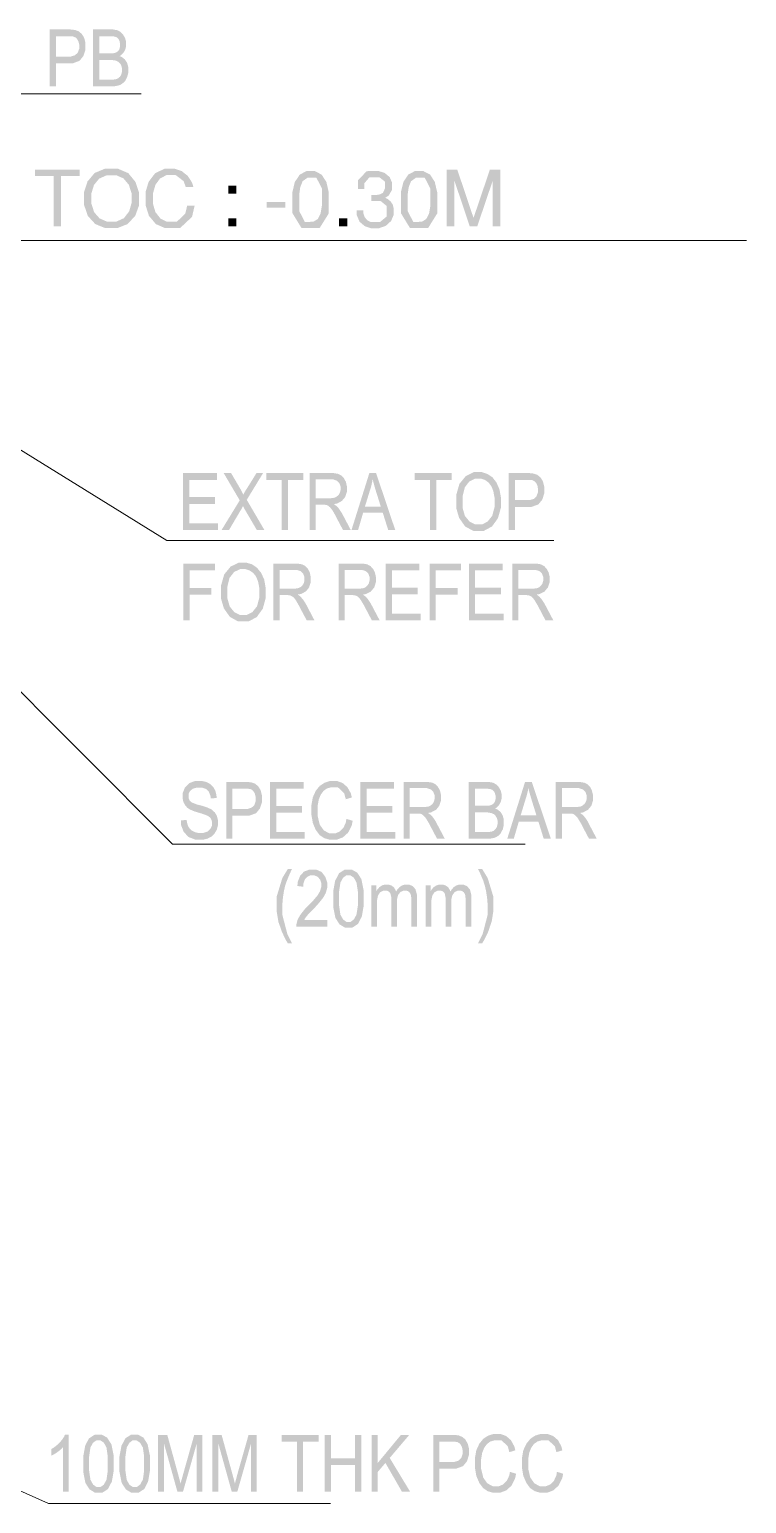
# Model space of a CAD drawing. Header units: millimetres. Extents: x 51.5 to 74.8, y 0.8 to 17.2.
# Drawn here: x 63.86 to 64.849, y 11.835 to 13.869 of the extents above; entities that cross this region are included whole.
import ezdxf

# ---------------------------------------------------------------- set-up
doc = ezdxf.new("R2010")
doc.units = ezdxf.units.MM
doc.layers.add('PDF_Geomertry', color=7, linetype='Continuous')
doc.layers.add('PDF_Solid Fills', color=7, linetype='Continuous')

msp = doc.modelspace()

# ---------------------------------------------------------------- hatches: boundary and pattern name
at = {"layer": 'PDF_Solid Fills', "transparency": 33554559}
h = msp.add_hatch(color=256, dxfattribs=at)
h.paths.add_polyline_path([(63.8877, 13.7906), (63.8877, 13.8691), (63.912, 13.8691), (63.9162, 13.8691), (63.9226, 13.8684), (63.9247, 13.8676), (63.9275, 13.8666), (63.9319, 13.8629), (63.9336, 13.8601), (63.9352, 13.8573), (63.9369, 13.8505), (63.9369, 13.8465), (63.9369, 13.8412), (63.9341, 13.8326), (63.9315, 13.8293), (63.9287, 13.8259), (63.9194, 13.8224), (63.9127, 13.8224), (63.8962, 13.8224), (63.8962, 13.7906)])
h.paths.add_polyline_path([(63.8962, 13.8318), (63.9129, 13.8318), (63.9169, 13.8318), (63.9226, 13.8336), (63.9244, 13.8354), (63.9263, 13.8372), (63.9282, 13.8424), (63.9282, 13.8461), (63.9282, 13.8484), (63.9272, 13.8524), (63.9263, 13.8541), (63.9254, 13.8558), (63.9233, 13.858), (63.9219, 13.8586), (63.9207, 13.8593), (63.9161, 13.8598), (63.9127, 13.8598), (63.8962, 13.8598)])
h = msp.add_hatch(color=256, dxfattribs=at)
h.paths.add_polyline_path([(63.9475, 13.7906), (63.9475, 13.8691), (63.9716, 13.8691), (63.9752, 13.8691), (63.9811, 13.868), (63.9833, 13.8669), (63.9854, 13.8656), (63.9888, 13.8622), (63.9902, 13.8597), (63.9916, 13.8573), (63.993, 13.852), (63.993, 13.8491), (63.993, 13.8463), (63.9919, 13.8415), (63.9907, 13.8394), (63.9895, 13.8372), (63.9862, 13.8337), (63.984, 13.8323), (63.9868, 13.8313), (63.9912, 13.8279), (63.9927, 13.8255), (63.9944, 13.823), (63.9961, 13.8169), (63.9961, 13.8134), (63.9961, 13.8098), (63.9945, 13.8036), (63.9932, 13.8009), (63.9916, 13.7981), (63.9877, 13.7943), (63.9854, 13.793), (63.9829, 13.7919), (63.9762, 13.7906), (63.9719, 13.7906)])
h.paths.add_polyline_path([(63.9559, 13.7999), (63.972, 13.7999), (63.9747, 13.7999), (63.9786, 13.8004), (63.9798, 13.8008), (63.9816, 13.8016), (63.9844, 13.8038), (63.9854, 13.8054), (63.9863, 13.807), (63.9873, 13.8111), (63.9873, 13.8134), (63.9873, 13.8156), (63.9863, 13.8194), (63.9855, 13.8209), (63.9845, 13.8224), (63.982, 13.8247), (63.9805, 13.8254), (63.979, 13.8262), (63.9741, 13.8269), (63.9708, 13.8269), (63.9559, 13.8269)])
h.paths.add_polyline_path([(63.9559, 13.8361), (63.97, 13.8361), (63.9726, 13.8361), (63.9765, 13.8365), (63.9777, 13.8369), (63.9794, 13.8374), (63.9819, 13.8393), (63.9829, 13.8406), (63.9837, 13.8419), (63.9845, 13.8455), (63.9845, 13.8479), (63.9845, 13.8499), (63.9838, 13.8534), (63.983, 13.8549), (63.9822, 13.8563), (63.98, 13.8583), (63.9786, 13.8587), (63.9773, 13.8593), (63.9725, 13.8598), (63.9688, 13.8598), (63.9559, 13.8598)])
for points in [[(63.929, 13.6669), (63.9033, 13.6669), (63.9033, 13.5974), (63.8932, 13.5974), (63.8932, 13.6669), (63.8673, 13.6669), (63.8673, 13.6759), (63.929, 13.6759)], [(64.0876, 13.6262), (64.084, 13.6106), (64.0675, 13.5951), (64.0544, 13.5951), (64.0466, 13.5951), (64.034, 13.6006), (64.0293, 13.6063), (64.0245, 13.6119), (64.0198, 13.6268), (64.0198, 13.6359), (64.0198, 13.6447), (64.0241, 13.659), (64.0284, 13.6647), (64.0332, 13.6709), (64.0462, 13.677), (64.0545, 13.677), (64.0601, 13.677), (64.0697, 13.6738), (64.0737, 13.6705), (64.0779, 13.6673), (64.084, 13.6579), (64.0859, 13.6516), (64.0754, 13.6516), (64.0723, 13.6599), (64.0616, 13.6681), (64.0541, 13.6681), (64.0487, 13.6681), (64.04, 13.6637), (64.0366, 13.6591), (64.0334, 13.6547), (64.0301, 13.6429), (64.0301, 13.6354), (64.0301, 13.6284), (64.0334, 13.6172), (64.0369, 13.6127), (64.0402, 13.6084), (64.049, 13.604), (64.0544, 13.604), (64.0632, 13.604), (64.0747, 13.6151), (64.0773, 13.6262)], [(64.3623, 13.6186), (64.3623, 13.6134), (64.3587, 13.6048), (64.355, 13.6015), (64.3513, 13.5981), (64.3418, 13.5948), (64.3359, 13.5948), (64.3309, 13.5948), (64.3225, 13.5977), (64.3191, 13.6005), (64.3152, 13.6038), (64.3112, 13.6133), (64.3112, 13.6195), (64.3202, 13.6195), (64.3202, 13.6161), (64.3222, 13.6102), (64.3241, 13.6079), (64.3261, 13.6056), (64.3311, 13.6033), (64.3341, 13.6033), (64.3433, 13.6033), (64.3526, 13.6111), (64.3526, 13.6188), (64.3526, 13.6256), (64.3443, 13.6324), (64.3361, 13.6324), (64.3351, 13.6324), (64.3327, 13.6324), (64.3315, 13.6324), (64.3315, 13.6405), (64.3365, 13.6405), (64.3432, 13.6415), (64.345, 13.6424), (64.3475, 13.6438), (64.3501, 13.6494), (64.3501, 13.6536), (64.3501, 13.6593), (64.3427, 13.6651), (64.3355, 13.6651), (64.3288, 13.6651), (64.3219, 13.657), (64.3218, 13.649), (64.3129, 13.649), (64.3132, 13.6612), (64.325, 13.6736), (64.3363, 13.6737), (64.3415, 13.6738), (64.3501, 13.6711), (64.3534, 13.6681), (64.3568, 13.6654), (64.3601, 13.6577), (64.3601, 13.653), (64.3601, 13.648), (64.3554, 13.6399), (64.3507, 13.6369), (64.3538, 13.6354), (64.3583, 13.6316), (64.3597, 13.6295), (64.3611, 13.6274), (64.3623, 13.622)], [(64.5094, 13.5974), (64.499, 13.5974), (64.499, 13.6606), (64.4776, 13.5974), (64.4673, 13.5974), (64.4459, 13.6611), (64.4459, 13.5974), (64.4355, 13.5974), (64.4355, 13.6759), (64.45, 13.6759), (64.4725, 13.6091), (64.4951, 13.6759), (64.5094, 13.6759)], [(64.0716, 13.1786), (64.0716, 13.257), (64.1182, 13.257), (64.1182, 13.2477), (64.0801, 13.2477), (64.0801, 13.2238), (64.1158, 13.2238), (64.1158, 13.2145), (64.0801, 13.2145), (64.0801, 13.1879), (64.1197, 13.1879), (64.1197, 13.1786)], [(64.1248, 13.1786), (64.1498, 13.2194), (64.1277, 13.257), (64.1379, 13.257), (64.1497, 13.2369), (64.1515, 13.2338), (64.154, 13.229), (64.1547, 13.2273), (64.1558, 13.2294), (64.1584, 13.2338), (64.16, 13.2362), (64.1729, 13.257), (64.182, 13.257), (64.1595, 13.2201), (64.1838, 13.1786), (64.1733, 13.1786), (64.157, 13.2065), (64.1563, 13.2077), (64.1551, 13.2102), (64.1544, 13.2116), (64.1533, 13.2095), (64.1518, 13.2068), (64.1512, 13.2059), (64.1351, 13.1786)], [(64.2079, 13.1786), (64.2079, 13.2477), (64.1866, 13.2477), (64.1866, 13.257), (64.2376, 13.257), (64.2376, 13.2477), (64.2163, 13.2477), (64.2163, 13.1786)], [(64.4126, 13.1786), (64.4126, 13.2477), (64.3913, 13.2477), (64.3913, 13.257), (64.4423, 13.257), (64.4423, 13.2477), (64.4211, 13.2477), (64.4211, 13.1786)], [(64.072, 13.0537), (64.072, 13.1322), (64.1155, 13.1322), (64.1155, 13.1229), (64.0805, 13.1229), (64.0805, 13.0986), (64.1108, 13.0986), (64.1108, 13.0893), (64.0805, 13.0893), (64.0805, 13.0537)], [(64.3513, 13.0537), (64.3513, 13.1322), (64.3979, 13.1322), (64.3979, 13.1229), (64.3598, 13.1229), (64.3598, 13.0988), (64.3954, 13.0988), (64.3954, 13.0897), (64.3598, 13.0897), (64.3598, 13.0629), (64.3994, 13.0629), (64.3994, 13.0537)], [(64.4118, 13.0537), (64.4118, 13.1322), (64.4551, 13.1322), (64.4551, 13.1229), (64.4202, 13.1229), (64.4202, 13.0986), (64.4504, 13.0986), (64.4504, 13.0893), (64.4202, 13.0893), (64.4202, 13.0537)], [(64.4662, 13.0537), (64.4662, 13.1322), (64.5127, 13.1322), (64.5127, 13.1229), (64.4747, 13.1229), (64.4747, 13.0988), (64.5104, 13.0988), (64.5104, 13.0897), (64.4747, 13.0897), (64.4747, 13.0629), (64.5143, 13.0629), (64.5143, 13.0537)], [(64.0686, 12.7777), (64.0766, 12.7786), (64.0769, 12.7754), (64.0784, 12.7702), (64.0795, 12.7684), (64.0807, 12.7666), (64.0838, 12.7637), (64.0861, 12.7626), (64.0882, 12.7615), (64.0929, 12.7604), (64.0955, 12.7604), (64.0994, 12.7604), (64.1052, 12.7623), (64.1073, 12.7641), (64.1094, 12.7661), (64.1116, 12.7708), (64.1116, 12.7738), (64.1116, 12.7755), (64.1108, 12.7786), (64.1101, 12.7799), (64.1093, 12.7812), (64.1069, 12.7833), (64.1054, 12.7841), (64.1038, 12.7849), (64.0972, 12.7873), (64.092, 12.7888), (64.0876, 12.7901), (64.0811, 12.7929), (64.0791, 12.7941), (64.0772, 12.7955), (64.0743, 12.799), (64.0732, 12.8011), (64.072, 12.8033), (64.0711, 12.808), (64.0711, 12.8106), (64.0711, 12.8154), (64.0741, 12.8231), (64.0772, 12.8262), (64.0802, 12.8293), (64.0886, 12.8323), (64.0937, 12.8323), (64.0973, 12.8323), (64.1036, 12.8308), (64.1063, 12.8294), (64.109, 12.828), (64.1132, 12.824), (64.1147, 12.8213), (64.1162, 12.8187), (64.1177, 12.8124), (64.1179, 12.8088), (64.1097, 12.808), (64.1094, 12.8119), (64.107, 12.8176), (64.1051, 12.8194), (64.1032, 12.8212), (64.0976, 12.823), (64.094, 12.823), (64.0904, 12.823), (64.085, 12.8215), (64.083, 12.8198), (64.0811, 12.8181), (64.0791, 12.814), (64.0791, 12.8115), (64.0791, 12.8091), (64.0805, 12.8054), (64.082, 12.8041), (64.0834, 12.8027), (64.0897, 12.8001), (64.0945, 12.7988), (64.0993, 12.7976), (64.1061, 12.7952), (64.1079, 12.7943), (64.1109, 12.7929), (64.1154, 12.7888), (64.1168, 12.7865), (64.1183, 12.784), (64.1198, 12.7781), (64.1198, 12.7747), (64.1198, 12.7713), (64.1183, 12.7652), (64.1166, 12.7624), (64.1151, 12.7597), (64.1108, 12.7554), (64.108, 12.754), (64.1054, 12.7526), (64.0988, 12.7511), (64.095, 12.7511), (64.089, 12.7511), (64.0795, 12.7547), (64.0759, 12.7583), (64.0725, 12.7619), (64.0687, 12.7716)], [(64.1915, 12.7524), (64.1915, 12.8309), (64.238, 12.8309), (64.238, 12.8216), (64.2001, 12.8216), (64.2001, 12.7977), (64.2357, 12.7977), (64.2357, 12.7884), (64.2001, 12.7884), (64.2001, 12.7618), (64.2395, 12.7618), (64.2395, 12.7524)], [(64.297, 12.7799), (64.3057, 12.7773), (64.3043, 12.7706), (64.2993, 12.7608), (64.2957, 12.7576), (64.2922, 12.7544), (64.2834, 12.7511), (64.2784, 12.7511), (64.274, 12.7511), (64.2663, 12.7533), (64.2632, 12.7555), (64.26, 12.7576), (64.2547, 12.7647), (64.2527, 12.7694), (64.2507, 12.7743), (64.2487, 12.7856), (64.2487, 12.7922), (64.2487, 12.7987), (64.2507, 12.8097), (64.2527, 12.8141), (64.2547, 12.8186), (64.2602, 12.8254), (64.2637, 12.8277), (64.2672, 12.8299), (64.2748, 12.8323), (64.2791, 12.8323), (64.2838, 12.8323), (64.2918, 12.8294), (64.2951, 12.8265), (64.2984, 12.8236), (64.3032, 12.8151), (64.3045, 12.8094), (64.2962, 12.807), (64.294, 12.8152), (64.2854, 12.8234), (64.279, 12.8234), (64.2757, 12.8234), (64.2701, 12.8218), (64.2677, 12.8201), (64.2654, 12.8184), (64.2616, 12.8133), (64.2602, 12.8098), (64.2588, 12.8063), (64.2573, 12.7976), (64.2573, 12.7922), (64.2573, 12.7841), (64.2602, 12.772), (64.263, 12.768), (64.2659, 12.764), (64.2734, 12.7599), (64.2782, 12.7599), (64.2818, 12.7599), (64.2877, 12.7624), (64.2902, 12.7649), (64.2929, 12.7674), (64.2962, 12.7749)], [(64.3163, 12.7524), (64.3163, 12.8309), (64.3629, 12.8309), (64.3629, 12.8216), (64.3248, 12.8216), (64.3248, 12.7977), (64.3605, 12.7977), (64.3605, 12.7884), (64.3248, 12.7884), (64.3248, 12.7618), (64.3644, 12.7618), (64.3644, 12.7524)], [(64.2163, 12.6081), (64.2134, 12.6127), (64.208, 12.6241), (64.2057, 12.6308), (64.2032, 12.6376), (64.2008, 12.652), (64.2008, 12.6597), (64.2008, 12.6727), (64.2086, 12.6983), (64.2163, 12.7109), (64.222, 12.7109), (64.2191, 12.7047), (64.215, 12.6949), (64.2137, 12.6915), (64.2126, 12.688), (64.2108, 12.6804), (64.2102, 12.6762), (64.2095, 12.6722), (64.2088, 12.6637), (64.2088, 12.6595), (64.2088, 12.6468), (64.2155, 12.6211), (64.222, 12.6081)], [(64.2705, 12.6404), (64.2705, 12.6312), (64.228, 12.6312), (64.2279, 12.634), (64.2295, 12.6402), (64.2313, 12.6437), (64.2332, 12.6472), (64.2397, 12.6555), (64.2444, 12.6602), (64.25, 12.6658), (64.2572, 12.6743), (64.259, 12.6773), (64.2607, 12.6802), (64.2623, 12.6859), (64.2623, 12.6884), (64.2623, 12.6915), (64.2607, 12.6963), (64.2588, 12.6983), (64.257, 12.7001), (64.2527, 12.702), (64.2502, 12.702), (64.2475, 12.702), (64.2429, 12.6999), (64.2412, 12.698), (64.2394, 12.6959), (64.2376, 12.6901), (64.2376, 12.6862), (64.2294, 12.6873), (64.2298, 12.6929), (64.2332, 12.7015), (64.2358, 12.7043), (64.2386, 12.7072), (64.2459, 12.7099), (64.2505, 12.7099), (64.2554, 12.7099), (64.2629, 12.7066), (64.2654, 12.7033), (64.2679, 12.6999), (64.2705, 12.6924), (64.2705, 12.6883), (64.2705, 12.6845), (64.2684, 12.6773), (64.2665, 12.6738), (64.2645, 12.6705), (64.257, 12.6613), (64.2515, 12.6555), (64.2479, 12.6519), (64.2433, 12.647), (64.2423, 12.6456), (64.2412, 12.6444), (64.2395, 12.6418), (64.239, 12.6404)], [(64.4843, 12.6081), (64.4786, 12.6081), (64.4851, 12.6211), (64.4918, 12.6468), (64.4918, 12.6595), (64.4918, 12.6637), (64.4911, 12.6722), (64.4904, 12.6762), (64.4898, 12.6804), (64.488, 12.688), (64.4869, 12.6915), (64.4858, 12.6949), (64.4816, 12.7047), (64.4786, 12.7109), (64.4843, 12.7109), (64.492, 12.6983), (64.4998, 12.6727), (64.4998, 12.6597), (64.4998, 12.6522), (64.4975, 12.638), (64.4951, 12.6313), (64.4929, 12.6245), (64.4873, 12.613)], [(64.3313, 12.6312), (64.3313, 12.688), (64.3383, 12.688), (64.3383, 12.6801), (64.3395, 12.6823), (64.3426, 12.6856), (64.3444, 12.6869), (64.3462, 12.6881), (64.3502, 12.6893), (64.3525, 12.6893), (64.355, 12.6893), (64.359, 12.688), (64.3608, 12.6868), (64.3625, 12.6855), (64.3648, 12.6818), (64.3655, 12.6794), (64.3669, 12.6819), (64.3702, 12.6856), (64.372, 12.6868), (64.3738, 12.688), (64.3779, 12.6893), (64.38, 12.6893), (64.3834, 12.6893), (64.3887, 12.687), (64.3907, 12.6848), (64.3925, 12.6824), (64.3944, 12.6752), (64.3944, 12.6702), (64.3944, 12.6312), (64.3866, 12.6312), (64.3866, 12.667), (64.3866, 12.6701), (64.3862, 12.6744), (64.3857, 12.6756), (64.3852, 12.6769), (64.3838, 12.6788), (64.3829, 12.6795), (64.3819, 12.6802), (64.3795, 12.6809), (64.3784, 12.6809), (64.3758, 12.6809), (64.3716, 12.679), (64.37, 12.6769), (64.3684, 12.6749), (64.3668, 12.6686), (64.3668, 12.6643), (64.3668, 12.6312), (64.359, 12.6312), (64.359, 12.6681), (64.359, 12.6716), (64.3579, 12.6766), (64.3568, 12.6781), (64.3557, 12.6795), (64.3527, 12.6809), (64.3508, 12.6809), (64.3482, 12.6809), (64.3438, 12.6788), (64.3423, 12.6766), (64.3407, 12.6744), (64.3391, 12.6665), (64.3391, 12.6606), (64.3391, 12.6312)], [(64.4062, 12.6312), (64.4062, 12.688), (64.4133, 12.688), (64.4133, 12.6801), (64.4145, 12.6823), (64.4175, 12.6856), (64.4194, 12.6869), (64.4212, 12.6881), (64.4252, 12.6893), (64.4275, 12.6893), (64.4298, 12.6893), (64.434, 12.688), (64.4357, 12.6868), (64.4375, 12.6855), (64.4398, 12.6818), (64.4405, 12.6794), (64.4419, 12.6819), (64.4451, 12.6856), (64.4469, 12.6868), (64.4487, 12.688), (64.4527, 12.6893), (64.455, 12.6893), (64.4583, 12.6893), (64.4636, 12.687), (64.4655, 12.6848), (64.4675, 12.6824), (64.4694, 12.6752), (64.4694, 12.6702), (64.4694, 12.6312), (64.4615, 12.6312), (64.4615, 12.667), (64.4615, 12.6701), (64.4611, 12.6744), (64.4607, 12.6756), (64.4602, 12.6769), (64.4588, 12.6788), (64.4577, 12.6795), (64.4568, 12.6802), (64.4545, 12.6809), (64.4533, 12.6809), (64.4508, 12.6809), (64.4466, 12.679), (64.445, 12.6769), (64.4434, 12.6749), (64.4418, 12.6686), (64.4418, 12.6643), (64.4418, 12.6312), (64.4338, 12.6312), (64.4338, 12.6681), (64.4338, 12.6716), (64.4329, 12.6766), (64.4318, 12.6781), (64.4307, 12.6795), (64.4276, 12.6809), (64.4258, 12.6809), (64.423, 12.6809), (64.4188, 12.6788), (64.4172, 12.6766), (64.4157, 12.6744), (64.4141, 12.6665), (64.4141, 12.6606), (64.4141, 12.6312)], [(63.9137, 11.8515), (63.9058, 11.8515), (63.9058, 11.9129), (63.9044, 11.9112), (63.9007, 11.908), (63.8984, 11.9063), (63.8961, 11.9047), (63.8919, 11.9022), (63.89, 11.9013), (63.89, 11.9106), (63.8932, 11.9124), (63.899, 11.917), (63.9015, 11.9198), (63.904, 11.9224), (63.9075, 11.9277), (63.9086, 11.9302), (63.9137, 11.9302)], [(64.037, 11.8515), (64.037, 11.9299), (64.0498, 11.9299), (64.0651, 11.8744), (64.0682, 11.8627), (64.0687, 11.8649), (64.0705, 11.8712), (64.0716, 11.8754), (64.087, 11.9299), (64.0984, 11.9299), (64.0984, 11.8515), (64.0902, 11.8515), (64.0902, 11.9172), (64.0715, 11.8515), (64.0638, 11.8515), (64.0452, 11.9183), (64.0452, 11.8515)], [(64.112, 11.8515), (64.112, 11.9299), (64.1248, 11.9299), (64.1401, 11.8744), (64.1432, 11.8627), (64.1437, 11.8649), (64.1454, 11.8712), (64.1465, 11.8754), (64.162, 11.9299), (64.1734, 11.9299), (64.1734, 11.8515), (64.1652, 11.8515), (64.1652, 11.9172), (64.1465, 11.8515), (64.1388, 11.8515), (64.1202, 11.9183), (64.1202, 11.8515)], [(64.2287, 11.8515), (64.2287, 11.9206), (64.2075, 11.9206), (64.2075, 11.9299), (64.2586, 11.9299), (64.2586, 11.9206), (64.2372, 11.9206), (64.2372, 11.8515)], [(64.2672, 11.8515), (64.2672, 11.9299), (64.2757, 11.9299), (64.2757, 11.8977), (64.3091, 11.8977), (64.3091, 11.9299), (64.3176, 11.9299), (64.3176, 11.8515), (64.3091, 11.8515), (64.3091, 11.8884), (64.2757, 11.8884), (64.2757, 11.8515)], [(64.3318, 11.8515), (64.3318, 11.9299), (64.3402, 11.9299), (64.3402, 11.8911), (64.3723, 11.9299), (64.3838, 11.9299), (64.3568, 11.8981), (64.385, 11.8515), (64.3737, 11.8515), (64.3509, 11.8912), (64.3402, 11.8787), (64.3402, 11.8515)], [(64.5227, 11.879), (64.5313, 11.8763), (64.5298, 11.8698), (64.525, 11.8599), (64.5213, 11.8566), (64.5179, 11.8534), (64.5091, 11.8501), (64.5041, 11.8501), (64.4995, 11.8501), (64.4919, 11.8523), (64.4888, 11.8545), (64.4857, 11.8566), (64.4804, 11.8637), (64.4784, 11.8686), (64.4763, 11.8733), (64.4744, 11.8847), (64.4744, 11.8912), (64.4744, 11.8977), (64.4763, 11.9087), (64.4784, 11.9131), (64.4804, 11.9177), (64.4859, 11.9244), (64.4894, 11.9268), (64.4929, 11.929), (64.5005, 11.9313), (64.5048, 11.9313), (64.5094, 11.9313), (64.5175, 11.9284), (64.5208, 11.9255), (64.5241, 11.9226), (64.5288, 11.9141), (64.5302, 11.9086), (64.5219, 11.9061), (64.5197, 11.9143), (64.5111, 11.9224), (64.5047, 11.9224), (64.5013, 11.9224), (64.4958, 11.9208), (64.4934, 11.9191), (64.4911, 11.9174), (64.4873, 11.9123), (64.4859, 11.9088), (64.4845, 11.9054), (64.483, 11.8966), (64.483, 11.8912), (64.483, 11.8831), (64.4859, 11.8711), (64.4887, 11.867), (64.4916, 11.863), (64.4991, 11.859), (64.5038, 11.859), (64.5073, 11.859), (64.5134, 11.8615), (64.5159, 11.864), (64.5184, 11.8665), (64.5219, 11.874)], [(64.5876, 11.879), (64.5962, 11.8763), (64.5948, 11.8698), (64.5898, 11.8599), (64.5862, 11.8566), (64.5827, 11.8534), (64.5741, 11.8501), (64.569, 11.8501), (64.5645, 11.8501), (64.5569, 11.8523), (64.5537, 11.8545), (64.5505, 11.8566), (64.5454, 11.8637), (64.5433, 11.8686), (64.5412, 11.8733), (64.5393, 11.8847), (64.5393, 11.8912), (64.5393, 11.8977), (64.5412, 11.9087), (64.5433, 11.9131), (64.5454, 11.9177), (64.5508, 11.9244), (64.5543, 11.9268), (64.5577, 11.929), (64.5654, 11.9313), (64.5697, 11.9313), (64.5744, 11.9313), (64.5823, 11.9284), (64.5858, 11.9255), (64.5891, 11.9226), (64.5937, 11.9141), (64.5951, 11.9086), (64.5868, 11.9061), (64.5847, 11.9143), (64.5759, 11.9224), (64.5695, 11.9224), (64.5663, 11.9224), (64.5607, 11.9208), (64.5583, 11.9191), (64.5559, 11.9174), (64.5522, 11.9123), (64.5508, 11.9088), (64.5494, 11.9054), (64.548, 11.8966), (64.548, 11.8912), (64.548, 11.8831), (64.5508, 11.8711), (64.5537, 11.867), (64.5565, 11.863), (64.5641, 11.859), (64.5688, 11.859), (64.5723, 11.859), (64.5783, 11.8615), (64.5808, 11.864), (64.5834, 11.8665), (64.5868, 11.874)]]:
    msp.add_hatch(color=256, dxfattribs=at).paths.add_polyline_path(points)
h = msp.add_hatch(color=256, dxfattribs=at)
h.paths.add_polyline_path([(64.0108, 13.6354), (64.0108, 13.6263), (64.0055, 13.6118), (64.0002, 13.6062), (63.995, 13.6006), (63.9811, 13.5951), (63.9725, 13.5951), (63.9641, 13.5951), (63.9505, 13.6006), (63.9452, 13.6063), (63.9401, 13.612), (63.935, 13.6269), (63.935, 13.6361), (63.935, 13.6448), (63.9397, 13.6594), (63.9444, 13.6649), (63.9495, 13.6711), (63.9637, 13.677), (63.9726, 13.677), (63.9818, 13.677), (63.9961, 13.6708), (64.0012, 13.6645), (64.0059, 13.6588), (64.0108, 13.6443)])
h.paths.add_polyline_path([(64.0005, 13.6363), (64.0005, 13.6433), (63.9968, 13.6547), (63.9932, 13.6591), (63.9894, 13.6636), (63.9794, 13.668), (63.9732, 13.668), (63.9663, 13.668), (63.9558, 13.6633), (63.952, 13.6587), (63.9486, 13.6544), (63.9451, 13.643), (63.9451, 13.6361), (63.9451, 13.6288), (63.9488, 13.6172), (63.9526, 13.6127), (63.9565, 13.6084), (63.9665, 13.604), (63.9729, 13.604), (63.9795, 13.604), (63.9901, 13.6088), (63.9938, 13.6138), (63.9972, 13.6181), (64.0005, 13.6295)])
h = msp.add_hatch(color=256, dxfattribs=at)
h.paths.add_polyline_path([(64.2726, 13.6354), (64.2726, 13.6152), (64.2601, 13.5951), (64.2476, 13.5951), (64.2351, 13.5951), (64.2226, 13.6156), (64.2226, 13.6363), (64.2226, 13.6452), (64.2259, 13.6588), (64.2293, 13.6638), (64.2326, 13.6688), (64.2418, 13.6737), (64.2476, 13.6737), (64.2536, 13.6737), (64.2629, 13.6688), (64.2661, 13.6638), (64.2694, 13.6588), (64.2726, 13.6447)])
h.paths.add_polyline_path([(64.2633, 13.6344), (64.2633, 13.6494), (64.2557, 13.6645), (64.2479, 13.6645), (64.2432, 13.6645), (64.2366, 13.6598), (64.2348, 13.6551), (64.2333, 13.6515), (64.2319, 13.6408), (64.2319, 13.6337), (64.2319, 13.6187), (64.2395, 13.6037), (64.2473, 13.6037), (64.2513, 13.6038), (64.2575, 13.6076), (64.2594, 13.6112), (64.2613, 13.6149), (64.2633, 13.6265)])
h = msp.add_hatch(color=256, dxfattribs=at)
h.paths.add_polyline_path([(64.4223, 13.6354), (64.4223, 13.6152), (64.4098, 13.5951), (64.3973, 13.5951), (64.3848, 13.5951), (64.3723, 13.6156), (64.3723, 13.6363), (64.3723, 13.6452), (64.3757, 13.6588), (64.379, 13.6638), (64.3823, 13.6688), (64.3915, 13.6737), (64.3973, 13.6737), (64.4033, 13.6737), (64.4126, 13.6688), (64.4158, 13.6638), (64.419, 13.6588), (64.4223, 13.6447)])
h.paths.add_polyline_path([(64.413, 13.6344), (64.413, 13.6494), (64.4052, 13.6645), (64.3976, 13.6645), (64.3929, 13.6645), (64.3863, 13.6598), (64.3844, 13.6551), (64.383, 13.6515), (64.3815, 13.6408), (64.3815, 13.6337), (64.3815, 13.6187), (64.3893, 13.6037), (64.3969, 13.6037), (64.4011, 13.6038), (64.4072, 13.6076), (64.4091, 13.6112), (64.4111, 13.6149), (64.413, 13.6265)])
h = msp.add_hatch(color=256, dxfattribs=at)
h.paths.add_polyline_path([(64.2462, 13.1786), (64.2462, 13.257), (64.2748, 13.257), (64.2793, 13.257), (64.2858, 13.2559), (64.288, 13.2548), (64.2901, 13.2537), (64.2936, 13.2501), (64.295, 13.2474), (64.2963, 13.2449), (64.2977, 13.239), (64.2977, 13.2356), (64.2977, 13.2312), (64.2954, 13.224), (64.293, 13.2212), (64.2908, 13.2186), (64.284, 13.2149), (64.2797, 13.2143), (64.2813, 13.2131), (64.2841, 13.2111), (64.2851, 13.2099), (64.2869, 13.2077), (64.2902, 13.2026), (64.2918, 13.1999), (64.303, 13.1786), (64.2923, 13.1786), (64.2837, 13.1948), (64.2812, 13.1997), (64.2775, 13.2061), (64.2761, 13.2077), (64.2748, 13.2094), (64.2725, 13.2116), (64.2712, 13.2123), (64.27, 13.2129), (64.2666, 13.2134), (64.2645, 13.2134), (64.2547, 13.2134), (64.2547, 13.1786)])
h.paths.add_polyline_path([(64.2547, 13.2224), (64.273, 13.2224), (64.2761, 13.2224), (64.2807, 13.2231), (64.2822, 13.2238), (64.2837, 13.2247), (64.2862, 13.2269), (64.2872, 13.2284), (64.288, 13.2299), (64.289, 13.2336), (64.289, 13.2356), (64.289, 13.2386), (64.2872, 13.2433), (64.2855, 13.2449), (64.2837, 13.2466), (64.2786, 13.2484), (64.2751, 13.2484), (64.2547, 13.2484)])
h = msp.add_hatch(color=256, dxfattribs=at)
h.paths.add_polyline_path([(64.3041, 13.1786), (64.3287, 13.257), (64.338, 13.257), (64.3644, 13.1786), (64.3547, 13.1786), (64.3472, 13.2023), (64.3201, 13.2023), (64.3132, 13.1786)])
h.paths.add_polyline_path([(64.3226, 13.2108), (64.3445, 13.2108), (64.3377, 13.2324), (64.3362, 13.2374), (64.334, 13.2456), (64.3333, 13.2488), (64.3326, 13.2449), (64.3309, 13.2374), (64.3297, 13.2338)])
h = msp.add_hatch(color=256, dxfattribs=at)
h.paths.add_polyline_path([(64.4486, 13.2168), (64.4486, 13.2268), (64.453, 13.2422), (64.4575, 13.2476), (64.4619, 13.253), (64.4729, 13.2584), (64.4795, 13.2584), (64.4837, 13.2584), (64.4915, 13.2559), (64.495, 13.2536), (64.4986, 13.2512), (64.5041, 13.2441), (64.5061, 13.2395), (64.5082, 13.2349), (64.5102, 13.224), (64.5102, 13.2177), (64.5102, 13.209), (64.5062, 13.1948), (64.5023, 13.1893), (64.4979, 13.1833), (64.4865, 13.1772), (64.4794, 13.1772), (64.4723, 13.1772), (64.4608, 13.1834), (64.4565, 13.1897), (64.4526, 13.1952), (64.4486, 13.2088)])
h.paths.add_polyline_path([(64.4573, 13.2166), (64.4573, 13.2094), (64.4605, 13.1981), (64.4637, 13.1941), (64.467, 13.1901), (64.4748, 13.1861), (64.4794, 13.1861), (64.4841, 13.1861), (64.4919, 13.1901), (64.4951, 13.1941), (64.4983, 13.1981), (64.5015, 13.2101), (64.5015, 13.218), (64.5015, 13.223), (64.4998, 13.232), (64.4983, 13.2361), (64.4969, 13.2391), (64.4932, 13.244), (64.4907, 13.2458), (64.4882, 13.2476), (64.4826, 13.2495), (64.4795, 13.2495), (64.4747, 13.2495), (64.4668, 13.2455), (64.4636, 13.2415), (64.4605, 13.2374), (64.4573, 13.2249)])
h = msp.add_hatch(color=256, dxfattribs=at)
h.paths.add_polyline_path([(64.5209, 13.1786), (64.5209, 13.257), (64.5452, 13.257), (64.5495, 13.257), (64.5558, 13.2563), (64.5579, 13.2555), (64.5607, 13.2545), (64.5651, 13.2508), (64.5668, 13.248), (64.5684, 13.2452), (64.5701, 13.2384), (64.5701, 13.2344), (64.5701, 13.2291), (64.5675, 13.2205), (64.5647, 13.2172), (64.562, 13.2138), (64.5526, 13.2104), (64.5459, 13.2104), (64.5295, 13.2104), (64.5295, 13.1786)])
h.paths.add_polyline_path([(64.5295, 13.2197), (64.5462, 13.2197), (64.5501, 13.2197), (64.5559, 13.2215), (64.5577, 13.2233), (64.5595, 13.2251), (64.5613, 13.2304), (64.5613, 13.234), (64.5613, 13.2363), (64.5605, 13.2404), (64.5595, 13.242), (64.5587, 13.2436), (64.5565, 13.2459), (64.5552, 13.2465), (64.554, 13.2472), (64.5494, 13.2477), (64.5461, 13.2477), (64.5295, 13.2477)])
h = msp.add_hatch(color=256, dxfattribs=at)
h.paths.add_polyline_path([(64.124, 13.0919), (64.124, 13.1019), (64.1284, 13.1173), (64.1329, 13.1227), (64.1372, 13.128), (64.1483, 13.1334), (64.1548, 13.1334), (64.1591, 13.1334), (64.1669, 13.1311), (64.1704, 13.1287), (64.1738, 13.1262), (64.1794, 13.1193), (64.1815, 13.1147), (64.1836, 13.1101), (64.1855, 13.0991), (64.1855, 13.0929), (64.1855, 13.0841), (64.1816, 13.0698), (64.1776, 13.0644), (64.1733, 13.0583), (64.1619, 13.0523), (64.1548, 13.0523), (64.1476, 13.0523), (64.1362, 13.0586), (64.1319, 13.0647), (64.1279, 13.0704), (64.124, 13.0838)])
h.paths.add_polyline_path([(64.1327, 13.0918), (64.1327, 13.0844), (64.1359, 13.0731), (64.1391, 13.0691), (64.1423, 13.0652), (64.1501, 13.0612), (64.1547, 13.0612), (64.1594, 13.0612), (64.1673, 13.0652), (64.1705, 13.0693), (64.1737, 13.0733), (64.1769, 13.0852), (64.1769, 13.093), (64.1769, 13.0981), (64.1752, 13.1072), (64.1736, 13.1112), (64.1723, 13.1143), (64.1686, 13.1191), (64.1659, 13.1209), (64.1634, 13.1227), (64.1579, 13.1245), (64.1548, 13.1245), (64.1501, 13.1245), (64.142, 13.1205), (64.139, 13.1166), (64.1358, 13.1126), (64.1327, 13.1001)])
h = msp.add_hatch(color=256, dxfattribs=at)
h.paths.add_polyline_path([(64.1963, 13.0537), (64.1963, 13.1322), (64.2248, 13.1322), (64.2294, 13.1322), (64.2359, 13.1311), (64.238, 13.1299), (64.2402, 13.1288), (64.2437, 13.1252), (64.2451, 13.1226), (64.2465, 13.1201), (64.2477, 13.1141), (64.2477, 13.1108), (64.2477, 13.1063), (64.2455, 13.0991), (64.2432, 13.0963), (64.2409, 13.0936), (64.2341, 13.0901), (64.2297, 13.0894), (64.2315, 13.0883), (64.2343, 13.0861), (64.2351, 13.0849), (64.237, 13.0827), (64.2404, 13.0777), (64.2419, 13.0749), (64.253, 13.0537), (64.2423, 13.0537), (64.2337, 13.0699), (64.2312, 13.0747), (64.2275, 13.0812), (64.2262, 13.0829), (64.225, 13.0845), (64.2225, 13.0868), (64.2213, 13.0873), (64.2201, 13.088), (64.2168, 13.0886), (64.2147, 13.0886), (64.2048, 13.0886), (64.2048, 13.0537)])
h.paths.add_polyline_path([(64.2048, 13.0976), (64.2232, 13.0976), (64.2262, 13.0976), (64.2308, 13.0983), (64.2323, 13.099), (64.2338, 13.0997), (64.2363, 13.102), (64.2373, 13.1036), (64.2382, 13.1051), (64.2391, 13.1087), (64.2391, 13.1108), (64.2391, 13.1137), (64.2373, 13.1184), (64.2357, 13.1201), (64.2338, 13.1218), (64.2287, 13.1234), (64.2252, 13.1234), (64.2048, 13.1234)])
h = msp.add_hatch(color=256, dxfattribs=at)
h.paths.add_polyline_path([(64.2862, 13.0537), (64.2862, 13.1322), (64.3148, 13.1322), (64.3193, 13.1322), (64.3258, 13.1311), (64.328, 13.1299), (64.3301, 13.1288), (64.3336, 13.1252), (64.335, 13.1226), (64.3363, 13.1201), (64.3377, 13.1141), (64.3377, 13.1108), (64.3377, 13.1063), (64.3354, 13.0991), (64.333, 13.0963), (64.3308, 13.0936), (64.324, 13.0901), (64.3197, 13.0894), (64.3213, 13.0883), (64.3241, 13.0861), (64.3251, 13.0849), (64.3269, 13.0827), (64.3302, 13.0777), (64.3318, 13.0749), (64.343, 13.0537), (64.3322, 13.0537), (64.3237, 13.0699), (64.3212, 13.0747), (64.3173, 13.0812), (64.3161, 13.0829), (64.3148, 13.0845), (64.3125, 13.0868), (64.3112, 13.0873), (64.31, 13.088), (64.3066, 13.0886), (64.3045, 13.0886), (64.2947, 13.0886), (64.2947, 13.0537)])
h.paths.add_polyline_path([(64.2947, 13.0976), (64.313, 13.0976), (64.3161, 13.0976), (64.3207, 13.0983), (64.3222, 13.099), (64.3237, 13.0997), (64.3262, 13.102), (64.3272, 13.1036), (64.328, 13.1051), (64.329, 13.1087), (64.329, 13.1108), (64.329, 13.1137), (64.3272, 13.1184), (64.3255, 13.1201), (64.3237, 13.1218), (64.3186, 13.1234), (64.3151, 13.1234), (64.2947, 13.1234)])
h = msp.add_hatch(color=256, dxfattribs=at)
h.paths.add_polyline_path([(64.5259, 13.0537), (64.5259, 13.1322), (64.5545, 13.1322), (64.559, 13.1322), (64.5655, 13.1311), (64.5677, 13.1299), (64.5698, 13.1288), (64.5733, 13.1252), (64.5747, 13.1226), (64.5761, 13.1201), (64.5775, 13.1141), (64.5775, 13.1108), (64.5775, 13.1063), (64.5751, 13.0991), (64.5727, 13.0963), (64.5705, 13.0936), (64.5637, 13.0901), (64.5594, 13.0894), (64.5611, 13.0883), (64.5638, 13.0861), (64.5648, 13.0849), (64.5666, 13.0827), (64.57, 13.0777), (64.5715, 13.0749), (64.5827, 13.0537), (64.5719, 13.0537), (64.5634, 13.0699), (64.5609, 13.0747), (64.557, 13.0812), (64.5558, 13.0829), (64.5545, 13.0845), (64.552, 13.0868), (64.5509, 13.0873), (64.5497, 13.088), (64.5463, 13.0886), (64.5443, 13.0886), (64.5344, 13.0886), (64.5344, 13.0537)])
h.paths.add_polyline_path([(64.5344, 13.0976), (64.5527, 13.0976), (64.5558, 13.0976), (64.5604, 13.0983), (64.5619, 13.099), (64.5634, 13.0997), (64.5659, 13.102), (64.5669, 13.1036), (64.5677, 13.1051), (64.5687, 13.1087), (64.5687, 13.1108), (64.5687, 13.1137), (64.5669, 13.1184), (64.5652, 13.1201), (64.5634, 13.1218), (64.5583, 13.1234), (64.5548, 13.1234), (64.5344, 13.1234)])
h = msp.add_hatch(color=256, dxfattribs=at)
h.paths.add_polyline_path([(64.1313, 12.7524), (64.1313, 12.8309), (64.1557, 12.8309), (64.16, 12.8309), (64.1662, 12.8302), (64.1683, 12.8294), (64.1711, 12.8284), (64.1755, 12.8247), (64.1772, 12.8219), (64.1788, 12.8191), (64.1805, 12.8123), (64.1805, 12.8083), (64.1805, 12.803), (64.1777, 12.7944), (64.1751, 12.7911), (64.1723, 12.7877), (64.163, 12.7843), (64.1563, 12.7843), (64.1398, 12.7843), (64.1398, 12.7524)])
h.paths.add_polyline_path([(64.1398, 12.7936), (64.1565, 12.7936), (64.1605, 12.7936), (64.1662, 12.7954), (64.1682, 12.7972), (64.17, 12.799), (64.1718, 12.8043), (64.1718, 12.8079), (64.1718, 12.8102), (64.1708, 12.8143), (64.17, 12.8159), (64.169, 12.8176), (64.1669, 12.8198), (64.1657, 12.8204), (64.1643, 12.8211), (64.1597, 12.8216), (64.1563, 12.8216), (64.1398, 12.8216)])
h = msp.add_hatch(color=256, dxfattribs=at)
h.paths.add_polyline_path([(64.3761, 12.7524), (64.3761, 12.8309), (64.4047, 12.8309), (64.4091, 12.8309), (64.4158, 12.8298), (64.4179, 12.8287), (64.42, 12.8276), (64.4234, 12.824), (64.4248, 12.8215), (64.4262, 12.8188), (64.4276, 12.8129), (64.4276, 12.8095), (64.4276, 12.8051), (64.4252, 12.7979), (64.423, 12.7951), (64.4207, 12.7924), (64.4138, 12.7888), (64.4095, 12.7881), (64.4113, 12.787), (64.414, 12.7849), (64.415, 12.7838), (64.4168, 12.7816), (64.4202, 12.7766), (64.4216, 12.7738), (64.4329, 12.7524), (64.4222, 12.7524), (64.4136, 12.7687), (64.4111, 12.7736), (64.4073, 12.7799), (64.4061, 12.7816), (64.4047, 12.7833), (64.4023, 12.7855), (64.4011, 12.7862), (64.4, 12.7868), (64.3966, 12.7873), (64.3944, 12.7873), (64.3845, 12.7873), (64.3845, 12.7524)])
h.paths.add_polyline_path([(64.3845, 12.7963), (64.403, 12.7963), (64.4059, 12.7963), (64.4105, 12.797), (64.412, 12.7977), (64.4137, 12.7986), (64.4161, 12.8008), (64.417, 12.8023), (64.4179, 12.8038), (64.4188, 12.8074), (64.4188, 12.8095), (64.4188, 12.8124), (64.417, 12.8172), (64.4154, 12.8188), (64.4136, 12.8205), (64.4084, 12.8223), (64.405, 12.8223), (64.3845, 12.8223)])
h = msp.add_hatch(color=256, dxfattribs=at)
h.paths.add_polyline_path([(64.4658, 12.7524), (64.4658, 12.8309), (64.49, 12.8309), (64.4936, 12.8309), (64.4994, 12.8298), (64.5016, 12.8287), (64.5037, 12.8274), (64.5072, 12.824), (64.5086, 12.8215), (64.51, 12.8191), (64.5113, 12.8138), (64.5113, 12.8109), (64.5113, 12.8081), (64.5101, 12.8033), (64.509, 12.8012), (64.5077, 12.799), (64.5045, 12.7955), (64.5023, 12.7941), (64.5051, 12.7931), (64.5095, 12.7897), (64.5111, 12.7873), (64.5127, 12.7848), (64.5143, 12.7787), (64.5143, 12.7752), (64.5143, 12.7716), (64.5129, 12.7654), (64.5113, 12.7627), (64.51, 12.7599), (64.5061, 12.7561), (64.5036, 12.7548), (64.5012, 12.7537), (64.4945, 12.7524), (64.4902, 12.7524)])
h.paths.add_polyline_path([(64.4743, 12.7618), (64.4902, 12.7618), (64.493, 12.7618), (64.4969, 12.7622), (64.4982, 12.7626), (64.5, 12.7633), (64.5027, 12.7656), (64.5037, 12.7672), (64.5047, 12.7688), (64.5057, 12.7729), (64.5057, 12.7752), (64.5057, 12.7774), (64.5047, 12.7812), (64.5037, 12.7827), (64.5029, 12.7843), (64.5004, 12.7865), (64.4988, 12.7872), (64.4973, 12.7879), (64.4925, 12.7887), (64.4891, 12.7887), (64.4743, 12.7887)])
h.paths.add_polyline_path([(64.4743, 12.7979), (64.4882, 12.7979), (64.4909, 12.7979), (64.4948, 12.7983), (64.4959, 12.7987), (64.4976, 12.7993), (64.5002, 12.8011), (64.5011, 12.8024), (64.502, 12.8037), (64.5029, 12.8073), (64.5029, 12.8097), (64.5029, 12.8118), (64.502, 12.8152), (64.5013, 12.8168), (64.5005, 12.8181), (64.4983, 12.8201), (64.4969, 12.8205), (64.4955, 12.8211), (64.4907, 12.8216), (64.4872, 12.8216), (64.4743, 12.8216)])
h = msp.add_hatch(color=256, dxfattribs=at)
h.paths.add_polyline_path([(64.519, 12.7524), (64.5436, 12.8309), (64.5529, 12.8309), (64.5793, 12.7524), (64.5694, 12.7524), (64.562, 12.7762), (64.535, 12.7762), (64.528, 12.7524)])
h.paths.add_polyline_path([(64.5375, 12.7847), (64.5593, 12.7847), (64.5526, 12.8063), (64.5511, 12.8113), (64.5488, 12.8195), (64.548, 12.8227), (64.5475, 12.8188), (64.5457, 12.8113), (64.5445, 12.8077)])
h = msp.add_hatch(color=256, dxfattribs=at)
h.paths.add_polyline_path([(64.5859, 12.7524), (64.5859, 12.8309), (64.6144, 12.8309), (64.6188, 12.8309), (64.6255, 12.8298), (64.6276, 12.8287), (64.6298, 12.8276), (64.6333, 12.824), (64.6347, 12.8215), (64.6359, 12.8188), (64.6373, 12.8129), (64.6373, 12.8095), (64.6373, 12.8051), (64.6351, 12.7979), (64.6327, 12.7951), (64.6304, 12.7924), (64.6237, 12.7888), (64.6193, 12.7881), (64.6211, 12.787), (64.6238, 12.7849), (64.6247, 12.7838), (64.6266, 12.7816), (64.63, 12.7766), (64.6313, 12.7738), (64.6426, 12.7524), (64.6319, 12.7524), (64.6233, 12.7687), (64.6208, 12.7736), (64.617, 12.7799), (64.6158, 12.7816), (64.6145, 12.7833), (64.612, 12.7855), (64.6109, 12.7862), (64.6097, 12.7868), (64.6063, 12.7873), (64.6043, 12.7873), (64.5944, 12.7873), (64.5944, 12.7524)])
h.paths.add_polyline_path([(64.5944, 12.7963), (64.6127, 12.7963), (64.6158, 12.7963), (64.6204, 12.797), (64.6219, 12.7977), (64.6234, 12.7986), (64.6259, 12.8008), (64.6268, 12.8023), (64.6277, 12.8038), (64.6286, 12.8074), (64.6286, 12.8095), (64.6286, 12.8124), (64.6269, 12.8172), (64.6251, 12.8188), (64.6234, 12.8205), (64.6182, 12.8223), (64.6148, 12.8223), (64.5944, 12.8223)])
h = msp.add_hatch(color=256, dxfattribs=at)
h.paths.add_polyline_path([(64.2788, 12.6698), (64.2788, 12.6798), (64.2815, 12.6947), (64.2843, 12.6998), (64.2869, 12.7049), (64.2947, 12.7099), (64.3, 12.7099), (64.3045, 12.7099), (64.3118, 12.7058), (64.3145, 12.7018), (64.3177, 12.6968), (64.3209, 12.6808), (64.3209, 12.6698), (64.3209, 12.6601), (64.3183, 12.6451), (64.3157, 12.6401), (64.313, 12.6349), (64.3051, 12.6298), (64.2998, 12.6298), (64.2952, 12.6298), (64.2877, 12.6343), (64.2847, 12.6388), (64.2818, 12.6433), (64.2788, 12.6588)])
h.paths.add_polyline_path([(64.2869, 12.6699), (64.2869, 12.6604), (64.2888, 12.6476), (64.2907, 12.6443), (64.2925, 12.6411), (64.2972, 12.6377), (64.3001, 12.6377), (64.3027, 12.6377), (64.3073, 12.6411), (64.3091, 12.6444), (64.3109, 12.6476), (64.3129, 12.6604), (64.3129, 12.6699), (64.3129, 12.6795), (64.3109, 12.6923), (64.3091, 12.6955), (64.3073, 12.6988), (64.3025, 12.702), (64.2995, 12.702), (64.2969, 12.702), (64.2925, 12.6987), (64.2907, 12.6955), (64.2888, 12.6922), (64.2869, 12.6794)])
h = msp.add_hatch(color=256, dxfattribs=at)
h.paths.add_polyline_path([(63.9338, 11.8902), (63.9338, 11.9001), (63.9365, 11.9149), (63.9391, 11.9201), (63.9419, 11.9252), (63.9497, 11.9302), (63.955, 11.9302), (63.9595, 11.9302), (63.9668, 11.9262), (63.9694, 11.922), (63.9727, 11.917), (63.9759, 11.9011), (63.9759, 11.8902), (63.9759, 11.8804), (63.9733, 11.8654), (63.9705, 11.8604), (63.9679, 11.8552), (63.9601, 11.8501), (63.9548, 11.8501), (63.9502, 11.8501), (63.9426, 11.8547), (63.9397, 11.8591), (63.9368, 11.8636), (63.9338, 11.8791)])
h.paths.add_polyline_path([(63.9419, 11.8902), (63.9419, 11.8806), (63.9438, 11.8679), (63.9457, 11.8645), (63.9475, 11.8613), (63.9522, 11.858), (63.9551, 11.858), (63.9577, 11.858), (63.9623, 11.8613), (63.9641, 11.8647), (63.9659, 11.868), (63.9677, 11.8808), (63.9677, 11.8902), (63.9677, 11.8998), (63.9659, 11.9126), (63.9641, 11.9159), (63.9623, 11.9191), (63.9575, 11.9223), (63.9545, 11.9223), (63.9519, 11.9223), (63.9473, 11.919), (63.9455, 11.9158), (63.9437, 11.9124), (63.9419, 11.8997)])
h = msp.add_hatch(color=256, dxfattribs=at)
h.paths.add_polyline_path([(63.9838, 11.8902), (63.9838, 11.9001), (63.9866, 11.9149), (63.9893, 11.9201), (63.9919, 11.9252), (63.9998, 11.9302), (64.005, 11.9302), (64.0095, 11.9302), (64.0169, 11.9262), (64.0195, 11.922), (64.0227, 11.917), (64.0259, 11.9011), (64.0259, 11.8902), (64.0259, 11.8804), (64.0233, 11.8654), (64.0207, 11.8604), (64.018, 11.8552), (64.0101, 11.8501), (64.0048, 11.8501), (64.0002, 11.8501), (63.9927, 11.8547), (63.9898, 11.8591), (63.9869, 11.8636), (63.9838, 11.8791)])
h.paths.add_polyline_path([(63.992, 11.8902), (63.992, 11.8806), (63.9938, 11.8679), (63.9957, 11.8645), (63.9975, 11.8613), (64.0022, 11.858), (64.0051, 11.858), (64.0079, 11.858), (64.0123, 11.8613), (64.0141, 11.8647), (64.0161, 11.868), (64.0179, 11.8808), (64.0179, 11.8902), (64.0179, 11.8998), (64.0161, 11.9126), (64.0141, 11.9159), (64.0123, 11.9191), (64.0076, 11.9223), (64.0047, 11.9223), (64.0019, 11.9223), (63.9975, 11.919), (63.9957, 11.9158), (63.9938, 11.9124), (63.992, 11.8997)])
h = msp.add_hatch(color=256, dxfattribs=at)
h.paths.add_polyline_path([(64.417, 11.8515), (64.417, 11.9299), (64.4412, 11.9299), (64.4455, 11.9299), (64.4519, 11.9293), (64.4538, 11.9284), (64.4566, 11.9274), (64.4611, 11.9237), (64.4627, 11.9209), (64.4644, 11.9181), (64.4661, 11.9113), (64.4661, 11.9073), (64.4661, 11.902), (64.4634, 11.8934), (64.4607, 11.8901), (64.458, 11.8868), (64.4486, 11.8834), (64.442, 11.8834), (64.4255, 11.8834), (64.4255, 11.8515)])
h.paths.add_polyline_path([(64.4255, 11.8926), (64.4422, 11.8926), (64.4461, 11.8926), (64.4519, 11.8944), (64.4537, 11.8962), (64.4555, 11.898), (64.4573, 11.9033), (64.4573, 11.9069), (64.4573, 11.9093), (64.4565, 11.9133), (64.4555, 11.9149), (64.4547, 11.9166), (64.4525, 11.9188), (64.4512, 11.9194), (64.45, 11.9201), (64.4454, 11.9206), (64.442, 11.9206), (64.4255, 11.9206)])

# ---------------------------------------------------------------- linework, layer by layer
at = {"layer": 'PDF_Geomertry', "lineweight": 0}
for points in [[(63.5132, 13.6565), (63.5125, 13.7802), (64.0136, 13.7802)], [(63.6194, 13.578), (64.8493, 13.578)], [(63.5279, 13.4868), (63.6112, 13.4351), (64.0494, 13.1641), (64.5832, 13.1641)], [(63.4195, 13.3841), (64.057, 12.7452), (64.5437, 12.7452)], [(63.6962, 11.9198), (63.8857, 11.8352), (64.275, 11.8352)]]:
    msp.add_lwpolyline(points, dxfattribs=at)
at = {"layer": 'PDF_Solid Fills', "transparency": 33554559}
for points in [[(64.1452, 13.6427), (64.134, 13.6427), (64.1452, 13.6538), (64.134, 13.6538)], [(64.2127, 13.6231), (64.187, 13.6231), (64.2127, 13.6311), (64.187, 13.6311)], [(64.1452, 13.5974), (64.134, 13.5974), (64.1452, 13.6086), (64.134, 13.6086)], [(64.2983, 13.5974), (64.287, 13.5974), (64.2983, 13.6084), (64.287, 13.6084)]]:
    msp.add_solid(points, dxfattribs=at)

doc.saveas('drawing.dxf')
